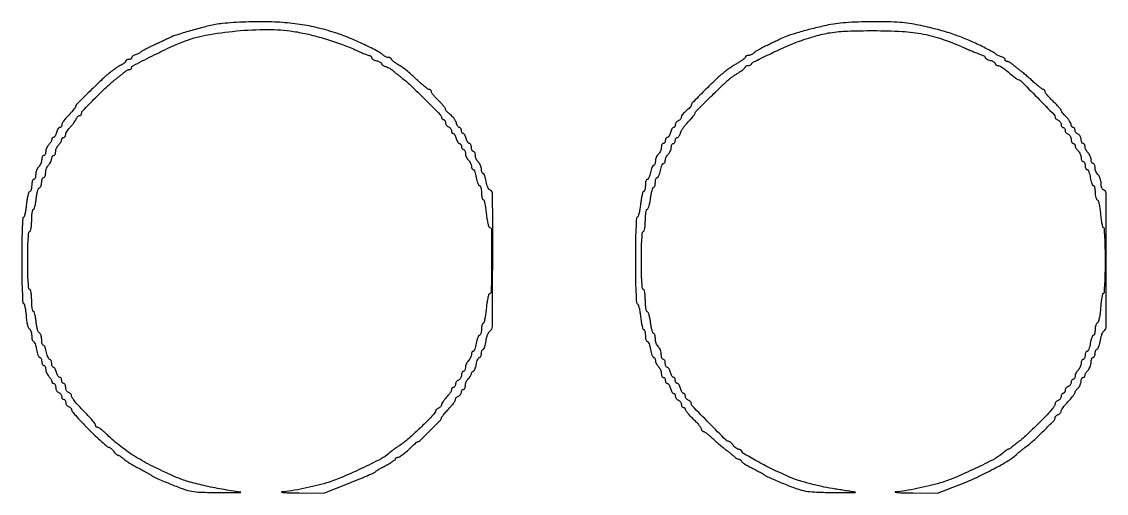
# Model space of a CAD drawing. Extents: x 8 to 208, y 14 to 271.
# Drawn here: x 8.04 to 53.94, y 43.4 to 63.36 of the extents above; entities that cross this region are included whole.
import ezdxf

# ---------------------------------------------------------------- set-up
doc = ezdxf.new("R2010")
doc.units = 0
doc.header["$MEASUREMENT"] = 0

msp = doc.modelspace()

# ---------------------------------------------------------------- linework, layer by layer
for points in [[(16.2432, 63.239605, 0.013573), (15.703588, 63.116446, 0.008758), (15.085442, 62.945999, 0.007805), (14.518562, 62.769289, 0.039358), (14.2128, 62.641288, -0.006372), (14.103263, 62.586691, -0.002041), (13.939172, 62.508321, -0.002036), (13.755759, 62.422552, -0.002275), (13.5783, 62.341425, 0.007059), (13.413188, 62.264024, 0.009696), (13.267131, 62.189488, 0.006803), (13.147711, 62.123493, 0.105697), (13.113, 62.092486, -0.096865), (13.084773, 62.06637, -0.021628), (13.02721, 62.034158, -0.021671), (12.956323, 62.002194, -0.019446), (12.88035, 61.975201, 0.035417), (12.807487, 61.946663, 0.04609), (12.745915, 61.910071, 0.053676), (12.703121, 61.871341, 0.184026), (12.69, 61.836899, -0.15811), (12.68024, 61.806806, -0.097128), (12.652723, 61.781177, -0.079016), (12.611628, 61.763872, -0.060283), (12.5631, 61.758, 0.054008), (12.514553, 61.752741, 0.073734), (12.473477, 61.737138, 0.093425), (12.445908, 61.714079, 0.173704), (12.4362, 61.68698, -0.178675), (12.42391, 61.653686, -0.039904), (12.380285, 61.610201, -0.03662), (12.318725, 61.565239, -0.028326), (12.24585, 61.525335, 0.024552), (12.155618, 61.476808, 0.010312), (12.039025, 61.403197, 0.010174), (11.917352, 61.319218, 0.013037), (11.809066, 61.236805, 0.019842), (11.463744, 60.936192, 0.005043), (10.928287, 60.421057, 0.001162), (10.353841, 59.854517, 0.20011), (10.3212, 59.776225, -0.14469), (10.311653, 59.743927, -0.014344), (10.265285, 59.67665, -0.017136), (10.203753, 59.598409, -0.012787), (10.13085, 59.516328, 0.005672), (9.925934, 59.292123, 0.023791), (9.810933, 59.150364, 0.040004), (9.748085, 59.048776, 0.119072), (9.729, 58.969771, -0.09302), (9.722684, 58.936113, -0.096326), (9.704622, 58.9075, -0.099227), (9.677676, 58.88835, -0.105402), (9.646012, 58.8816, 0.196992), (9.610432, 58.867016, 0.05533), (9.571808, 58.819472, 0.046776), (9.536353, 58.751069, 0.034719), (9.50994, 58.6701, -0.031538), (9.484092, 58.589117, -0.043524), (9.450293, 58.520728, -0.050787), (9.414062, 58.472819, -0.208396), (9.381429, 58.4586, 0.119417), (9.352659, 58.451629, 0.100672), (9.328157, 58.431974, 0.092138), (9.311703, 58.402577, 0.081813), (9.306, 58.367957, -0.098387), (9.297348, 58.324413, -0.03396), (9.268723, 58.266664, -0.032192), (9.227663, 58.205662, -0.032161), (9.1791, 58.150414, 0.054664), (9.130516, 58.089864, 0.038656), (9.089477, 58.012864, 0.039128), (9.061432, 57.932093, 0.064082), (9.0522, 57.860357, -0.049879), (9.045956, 57.797923, -0.069864), (9.027349, 57.745127, -0.090018), (8.999898, 57.709603, -0.185417), (8.9676, 57.6972, 0.196601), (8.935282, 57.683982, 0.086348), (8.907851, 57.645722, 0.06626), (8.889226, 57.589031, 0.04631), (8.883, 57.521957, -0.06043), (8.873735, 57.445577, -0.03907), (8.845723, 57.360915, -0.038951), (8.804693, 57.281228, -0.058077), (8.7561, 57.219814, 0.066186), (8.707477, 57.156279, 0.039096), (8.666477, 57.069838, 0.038434), (8.638519, 56.975428, 0.052818), (8.6292, 56.887457, -0.039287), (8.623009, 56.808784, -0.058452), (8.604349, 56.742353, -0.076865), (8.576982, 56.697113, -0.22187), (8.5446, 56.682, 0.250638), (8.512111, 56.664622, 0.064635), (8.484851, 56.609517, 0.050076), (8.46616, 56.529771, 0.032551), (8.46, 56.43525, -0.034502), (8.453321, 56.338569, -0.044796), (8.4333, 56.252083, -0.051756), (8.404086, 56.186741, -0.18331), (8.369105, 56.158202, 0.235906), (8.331065, 56.120185, 0.019598), (8.290883, 55.9821, 0.022877), (8.255354, 55.805233, 0.015518), (8.230455, 55.601252, -0.012875), (8.206894, 55.399364, -0.020801), (8.175328, 55.229304, -0.016001), (8.1407, 55.09761, -0.331854), (8.10985, 55.0746, 0.400717), (8.080257, 55.046346, 0.001567), (8.0584, 54.540298, 0.006254), (8.042236, 53.953148, 0.003754), (8.037, 53.2557, 0.003835), (8.04235, 52.558252, 0.00639), (8.058864, 51.971102, 0.001636), (8.081206, 51.465625, 0.400386), (8.111432, 51.4368, -0.334637), (8.142484, 51.413397, -0.016975), (8.175131, 51.282907, -0.021487), (8.203864, 51.113739, -0.013267), (8.223759, 50.912908, 0.016643), (8.245564, 50.706976, 0.025639), (8.279393, 50.531111, 0.024143), (8.319451, 50.396672, 0.231819), (8.360827, 50.355958, -0.173583), (8.398939, 50.326042, -0.055292), (8.430868, 50.260128, -0.047569), (8.452697, 50.173023, -0.037639), (8.46, 50.07615, 0.028309), (8.465357, 49.981608, 0.044371), (8.481675, 49.901883, 0.055342), (8.505361, 49.846038, 0.271135), (8.533787, 49.8294, -0.277998), (8.5656, 49.810231, -0.031218), (8.601795, 49.729995, -0.030734), (8.635602, 49.620672, -0.019977), (8.661687, 49.491, 0.022653), (8.688491, 49.361345, 0.034344), (8.724462, 49.252005, 0.037096), (8.763693, 49.17295, 0.264949), (8.7994, 49.1526, -0.192951), (8.831329, 49.139802, -0.087586), (8.858442, 49.102898, -0.067426), (8.876842, 49.048157, -0.047439), (8.883, 48.9834, 0.048028), (8.889234, 48.918646, 0.068025), (8.907851, 48.863903, 0.088204), (8.935293, 48.827015, 0.191087), (8.9676, 48.8142, -0.185417), (8.999898, 48.801797, -0.090018), (9.027349, 48.766273, -0.069864), (9.045956, 48.713477, -0.049879), (9.0522, 48.651043, 0.064082), (9.061432, 48.579307, 0.039128), (9.089477, 48.498536, 0.038656), (9.130516, 48.421536, 0.054664), (9.1791, 48.360986, -0.032161), (9.227663, 48.305738, -0.032192), (9.268723, 48.244736, -0.03396), (9.297348, 48.186987, -0.098387), (9.306, 48.143443, 0.09221), (9.312436, 48.10884, 0.096076), (9.330851, 48.079426, 0.099376), (9.358322, 48.059742, 0.106313), (9.3906, 48.0528, -0.193529), (9.422912, 48.039807, -0.087393), (9.450349, 48.002318, -0.067241), (9.468969, 47.946719, -0.047258), (9.4752, 47.880945, 0.068006), (9.484675, 47.811606, 0.06271), (9.512477, 47.745268, 0.06668), (9.55357, 47.691801, 0.104363), (9.6021, 47.660394, -0.074185), (9.650612, 47.63297, -0.064359), (9.691723, 47.591384, -0.06686), (9.719533, 47.54254, -0.096313), (9.729, 47.493849, 0.070083), (9.735344, 47.448809, 0.085896), (9.753851, 47.410618, 0.100138), (9.781339, 47.385084, 0.138107), (9.8136, 47.376, -0.151099), (9.845864, 47.366022, -0.09843), (9.873349, 47.337943, -0.081424), (9.891888, 47.295979, -0.063461), (9.8982, 47.246445, 0.088478), (9.907682, 47.193278, 0.06652), (9.935477, 47.140642, 0.065663), (9.976589, 47.096495, 0.081035), (10.0251, 47.068194, -0.052458), (10.073636, 47.043464, -0.056255), (10.114723, 47.009661, -0.063173), (10.142726, 46.972346, -0.130128), (10.152, 46.937314, 0.167915), (10.17707, 46.864769, 0.012588), (10.311982, 46.701513, 0.011758), (10.523968, 46.469029, 0.003169), (10.8711, 46.110441, 0.008485), (11.14655, 45.838861, 0.009523), (11.420839, 45.587247, 0.004317), (11.671264, 45.369974, 0.178355), (11.737422, 45.3456, -0.150502), (11.771869, 45.334991, -0.031751), (11.822136, 45.295898, -0.030589), (11.876832, 45.241174, -0.024872), (11.9286, 45.1764, 0.024955), (11.980385, 45.111626, 0.030659), (12.035133, 45.056903, 0.031847), (12.085469, 45.01782, 0.150248), (12.120014, 45.0072, -0.120746), (12.156619, 44.998229, -0.023424), (12.215873, 44.96371, -0.023667), (12.282709, 44.915828, -0.019938), (12.348802, 44.85915, 0.039638), (12.441265, 44.785973, 0.009498), (12.606082, 44.680036, 0.009699), (12.80057, 44.565331, 0.009468), (13.000915, 44.4573, -0.004481), (13.192782, 44.356297, -0.006366), (13.36137, 44.262822, -0.003776), (13.501329, 44.181467, -0.088331), (13.536, 44.151649, 0.114777), (13.574013, 44.122272, 0.002206), (13.801961, 44.019112, 0.005212), (14.070939, 43.902159, 0.003454), (14.382, 43.773272, 0.01099), (14.902928, 43.574853, 0.04297), (15.235777, 43.487709, 0.034175), (15.612901, 43.449164, 0.005194), (16.3701, 43.431637, 0.002337), (16.808209, 43.428097, 0.005651), (17.132029, 43.430654, 0.01287), (17.30037, 43.438224, 0.904738), (17.3007, 43.449507, -0.011804), (16.510271, 43.571248, -0.012552), (15.742606, 43.728083, -0.013285), (15.071443, 43.90175, -0.032867), (14.5935, 44.07377, -0.011357), (13.597895, 44.535091, -0.023555), (12.847961, 44.948412, -0.028205), (12.233073, 45.375628, -0.027173), (11.662086, 45.87435, 0.012048), (11.531171, 45.995866, 0.016471), (11.407219, 46.098408, 0.013261), (11.300732, 46.176325, 0.152457), (11.2518, 46.1916, -0.097689), (11.219512, 46.197969, -0.097617), (11.192051, 46.216123, -0.098256), (11.173663, 46.243225, -0.100404), (11.1672, 46.275084, 0.160968), (11.150548, 46.325469, 0.00914), (11.049157, 46.457012, 0.013236), (10.919302, 46.610736, 0.00927), (10.76535, 46.77718, -0.003046), (10.433493, 47.127122, -0.017701), (10.266324, 47.318729, -0.032445), (10.176877, 47.444787, -0.138948), (10.152, 47.532578, 0.133995), (10.142762, 47.566431, 0.06233), (10.114723, 47.602761, 0.055202), (10.073639, 47.635896, 0.050543), (10.0251, 47.660394, -0.104363), (9.97657, 47.691801, -0.06668), (9.935477, 47.745268, -0.06271), (9.907675, 47.811606, -0.068006), (9.8982, 47.880945, 0.047258), (9.891969, 47.946719, 0.067241), (9.873349, 48.002318, 0.087393), (9.845912, 48.039807, 0.193529), (9.8136, 48.0528, -0.148195), (9.781337, 48.062577, -0.098894), (9.753851, 48.090077, -0.082425), (9.735319, 48.131186, -0.064853), (9.729, 48.1797, 0.063559), (9.722807, 48.228218, 0.081496), (9.704622, 48.269323, 0.098464), (9.677661, 48.296826, 0.150892), (9.646012, 48.3066, -0.196992), (9.610432, 48.321184, -0.05533), (9.571808, 48.368728, -0.046776), (9.536353, 48.437131, -0.034719), (9.50994, 48.5181, 0.031538), (9.484092, 48.599083, 0.043524), (9.450293, 48.667472, 0.050787), (9.414062, 48.715381, 0.208396), (9.381429, 48.7296, -0.209225), (9.352589, 48.742221, -0.081793), (9.328157, 48.779303, -0.062301), (9.311535, 48.834024, -0.042643), (9.306, 48.8988, 0.045771), (9.300059, 48.963564, 0.065694), (9.282275, 49.018298, 0.08573), (9.25609, 49.055256, 0.198381), (9.225233, 49.068, -0.248969), (9.190491, 49.086443, -0.040853), (9.151875, 49.154979, -0.036741), (9.116076, 49.25067, -0.02478), (9.088918, 49.3641, 0.023055), (9.062172, 49.47754, 0.034546), (9.027601, 49.573221, 0.037322), (8.990719, 49.642304, 0.256887), (8.958185, 49.6602, -0.268395), (8.929234, 49.676947, -0.056603), (8.905086, 49.732683, -0.045124), (8.888461, 49.81241, -0.028856), (8.883, 49.90695, 0.036184), (8.875987, 50.003734, 0.046307), (8.854997, 50.090552, 0.053713), (8.824328, 50.156191, 0.178003), (8.78767, 50.185477, -0.218178), (8.748135, 50.222409, -0.026558), (8.707908, 50.337337, -0.027572), (8.673167, 50.486749, -0.019386), (8.650006, 50.657827, 0.015596), (8.628447, 50.826699, 0.024915), (8.598419, 50.968982, 0.022054), (8.564913, 51.076569, 0.316138), (8.533836, 51.0984, -0.344637), (8.504834, 51.121085, -0.02147), (8.481689, 51.235082, -0.024435), (8.465322, 51.385322, -0.014915), (8.46, 51.5637, 0.017105), (8.453896, 51.742066, 0.027868), (8.435149, 51.892318, 0.026982), (8.408481, 52.004291, 0.332234), (8.3754, 52.029, -0.386182), (8.337765, 52.063163, -0.006948), (8.313409, 52.356825, -0.012022), (8.296134, 52.742039, -0.005192), (8.2908, 53.2557, -0.005192), (8.296134, 53.769361, -0.012022), (8.313409, 54.154575, -0.006948), (8.337765, 54.448237, -0.386182), (8.3754, 54.4824, 0.332234), (8.408481, 54.507109, 0.026982), (8.435149, 54.619082, 0.027868), (8.453896, 54.769334, 0.017105), (8.46, 54.9477, -0.014915), (8.465322, 55.126078, -0.024435), (8.481689, 55.276318, -0.02147), (8.504834, 55.390315, -0.344637), (8.533836, 55.413, 0.316138), (8.564913, 55.434831, 0.022054), (8.598419, 55.542418, 0.024915), (8.628447, 55.684701, 0.015596), (8.650006, 55.853573, -0.019386), (8.673167, 56.024651, -0.027572), (8.707908, 56.174063, -0.026558), (8.748135, 56.288991, -0.218178), (8.78767, 56.325923, 0.156974), (8.824233, 56.352759, 0.060741), (8.854997, 56.408423, 0.052325), (8.875954, 56.481575, 0.043642), (8.883, 56.56215, -0.039486), (8.889192, 56.640436, -0.058687), (8.907851, 56.706543, -0.077179), (8.935221, 56.751547, -0.221088), (8.9676, 56.7666, 0.22187), (8.999982, 56.781713, 0.076865), (9.027349, 56.826953, 0.058452), (9.046009, 56.893384, 0.039287), (9.0522, 56.972057, -0.052818), (9.061519, 57.060028, -0.038434), (9.089477, 57.154438, -0.039096), (9.130477, 57.240879, -0.066186), (9.1791, 57.304414, 0.045706), (9.227667, 57.362776, 0.037117), (9.268723, 57.433089, 0.03846), (9.296903, 57.504174, 0.075276), (9.306, 57.564257, -0.061768), (9.312304, 57.615091, -0.080164), (9.330851, 57.658148, -0.09778), (9.358335, 57.686968, -0.154765), (9.3906, 57.6972, 0.185417), (9.422898, 57.709603, 0.090018), (9.450349, 57.745127, 0.069864), (9.468956, 57.797923, 0.049879), (9.4752, 57.860357, -0.064082), (9.484432, 57.932093, -0.039128), (9.512477, 58.012864, -0.038656), (9.553516, 58.089864, -0.054664), (9.6021, 58.150414, 0.032161), (9.650663, 58.205662, 0.032192), (9.691723, 58.266664, 0.03396), (9.720348, 58.324413, 0.098387), (9.729, 58.367957, -0.09221), (9.735436, 58.40256, -0.096076), (9.753851, 58.431974, -0.099376), (9.781322, 58.451658, -0.106313), (9.8136, 58.4586, 0.143944), (9.845862, 58.468084, 0.099491), (9.873349, 58.494747, 0.083889), (9.891871, 58.534616, 0.066978), (9.8982, 58.581655, -0.105973), (9.911146, 58.642048, -0.031802), (9.95531, 58.725672, -0.030308), (10.018211, 58.815654, -0.028688), (10.092618, 58.899127, 0.020399), (10.17121, 58.984408, 0.017689), (10.24659, 59.079859, 0.018052), (10.308693, 59.17123, 0.048652), (10.343763, 59.241373, -0.047897), (10.37193, 59.297922, -0.053644), (10.409457, 59.345776, -0.060976), (10.4502, 59.378506, -0.13964), (10.487745, 59.3892, 0.104287), (10.521038, 59.396221, 0.099032), (10.549369, 59.416151, 0.096625), (10.568355, 59.445926, 0.094026), (10.575, 59.480947, -0.196151), (10.620723, 59.593014, -0.002541), (11.165184, 60.143551, -0.007615), (11.689898, 60.652997, -0.027268), (12.046977, 60.9543, 0.003967), (12.141542, 61.026832, 0.003372), (12.24024, 61.104862, 0.0034), (12.32914, 61.177122, 0.009572), (12.389976, 61.22925, -0.033709), (12.442099, 61.269721, -0.031293), (12.500461, 61.303936, -0.032771), (12.556285, 61.327681, -0.084362), (12.599357, 61.335, 0.085761), (12.63397, 61.340981, 0.093798), (12.663374, 61.35818, 0.100333), (12.683039, 61.383809, 0.114116), (12.69, 61.413909, -0.280865), (12.735762, 61.488949, -0.00142), (13.549702, 61.905185, -0.006494), (14.314447, 62.281113, -0.019365), (14.850554, 62.51105, -0.045858), (15.833791, 62.788249, -0.02247), (17.123894, 62.967696, -0.022437), (18.447317, 63.031813, -0.03908), (19.5426, 62.949978, -0.020235), (20.179169, 62.825464, -0.01403), (20.887573, 62.635735, -0.014122), (21.57455, 62.409612, -0.02271), (22.144276, 62.17433, 0.005672), (22.353051, 62.079664, 0.007836), (22.54265, 61.999795, 0.005243), (22.702686, 61.937256, 0.09076), (22.757626, 61.9272, -0.097359), (22.789828, 61.92087, -0.097534), (22.817215, 61.902822, -0.09833), (22.835554, 61.875881, -0.100744), (22.842, 61.844212, 0.196992), (22.856584, 61.808632, 0.05533), (22.904128, 61.770008, 0.046776), (22.972531, 61.734553, 0.034719), (23.0535, 61.70814, -0.029141), (23.134494, 61.682715, -0.040934), (23.202872, 61.650168, -0.046989), (23.251116, 61.615727, -0.217563), (23.265, 61.58533, 0.195011), (23.277504, 61.554489, 0.048902), (23.319756, 61.518706, 0.042591), (23.380038, 61.484203, 0.031854), (23.451404, 61.45644, -0.026686), (23.52983, 61.426858, -0.02102), (23.61134, 61.386871, -0.021473), (23.68407, 61.34317, -0.048149), (23.734107, 61.302689, 0.019282), (23.788803, 61.252958, 0.004469), (23.88469, 61.173757, 0.004607), (23.996822, 61.084511, 0.004494), (24.111501, 60.9966, -0.028905), (24.492821, 60.673565, -0.006376), (25.106458, 60.074496, -0.001963), (25.755019, 59.419855, -0.196681), (25.803, 59.302598, 0.101513), (25.809466, 59.271078, 0.098494), (25.827851, 59.244263, 0.097343), (25.85531, 59.226298, 0.096618), (25.8876, 59.22, -0.151099), (25.919864, 59.210022, -0.09843), (25.947349, 59.181943, -0.081424), (25.965888, 59.139979, -0.063461), (25.9722, 59.090445, 0.088478), (25.981682, 59.037278, 0.06652), (26.009477, 58.984642, 0.065663), (26.050589, 58.940495, 0.081035), (26.0991, 58.912194, -0.074185), (26.147612, 58.88477, -0.064359), (26.188723, 58.843184, -0.06686), (26.216533, 58.79434, -0.096313), (26.226, 58.745649, 0.062143), (26.231622, 58.700587, 0.080447), (26.248157, 58.662418, 0.097932), (26.272662, 58.636872, 0.153941), (26.301429, 58.6278, -0.208396), (26.334062, 58.613581, -0.050787), (26.370293, 58.565672, -0.043524), (26.404092, 58.497283, -0.031538), (26.42994, 58.4163, 0.034719), (26.456353, 58.335331, 0.046776), (26.491808, 58.266928, 0.05533), (26.530432, 58.219384, 0.196992), (26.566012, 58.2048, -0.150892), (26.597661, 58.195026, -0.098464), (26.624622, 58.167523, -0.081496), (26.642807, 58.126418, -0.063559), (26.649, 58.0779, 0.064853), (26.655319, 58.029386, 0.082425), (26.673851, 57.988277, 0.098894), (26.701337, 57.960777, 0.148195), (26.7336, 57.951, -0.185417), (26.765898, 57.938597, -0.090018), (26.793349, 57.903073, -0.069864), (26.811956, 57.850277, -0.049879), (26.8182, 57.787843, 0.064082), (26.827432, 57.716107, 0.039128), (26.855477, 57.635336, 0.038656), (26.896516, 57.558336, 0.054664), (26.9451, 57.497786, -0.045706), (26.993667, 57.439424, -0.037117), (27.034723, 57.369111, -0.03846), (27.062903, 57.298026, -0.075276), (27.072, 57.237943, 0.053542), (27.077462, 57.187082, 0.073314), (27.093675, 57.144052, 0.093082), (27.117631, 57.115164, 0.174963), (27.145787, 57.105, -0.277998), (27.1776, 57.085831, -0.031218), (27.213795, 57.005595, -0.030734), (27.247602, 56.896272, -0.019977), (27.273687, 56.7666, 0.022653), (27.300491, 56.636945, 0.034344), (27.336462, 56.527605, 0.037096), (27.375693, 56.44855, 0.264949), (27.4114, 56.4282, -0.279365), (27.443654, 56.408653, -0.051531), (27.470442, 56.341221, -0.042124), (27.488937, 56.24556, -0.026701), (27.495, 56.1321, 0.023483), (27.500332, 56.018623, 0.0375), (27.51664, 55.922979, 0.043527), (27.540146, 55.854544, 0.296495), (27.568669, 55.836, -0.33657), (27.600213, 55.812054, -0.013202), (27.637839, 55.662041, -0.018728), (27.67301, 55.470822, -0.011557), (27.700691, 55.2438, 0.012471), (27.728793, 55.016784, 0.020145), (27.76525, 54.825559, 0.015095), (27.804618, 54.676889, 0.331874), (27.838523, 54.6516, -0.412532), (27.914956, 54.575605, -0.001686), (27.918073, 53.262525, -0.001775), (27.912111, 51.951723, -0.318263), (27.835722, 51.8457, 0.248459), (27.800782, 51.80846, 0.013264), (27.760937, 51.645612, 0.018246), (27.72439, 51.441234, 0.012042), (27.696674, 51.20415, -0.010986), (27.669688, 50.969014, -0.017854), (27.635297, 50.770972, -0.012081), (27.598408, 50.614698, -0.341082), (27.567451, 50.5908, 0.277807), (27.539507, 50.573975, 0.052255), (27.516283, 50.516246, 0.042548), (27.500256, 50.43425, 0.027002), (27.495, 50.337, -0.031244), (27.488918, 50.239771, -0.048354), (27.470442, 50.157754, -0.061898), (27.443533, 50.100865, -0.256759), (27.4114, 50.0832, 0.264949), (27.375693, 50.06285, 0.037096), (27.336462, 49.983795, 0.034344), (27.300491, 49.874455, 0.022653), (27.273687, 49.7448, -0.019977), (27.247602, 49.615128, -0.030734), (27.213795, 49.505805, -0.031218), (27.1776, 49.425569, -0.277998), (27.145787, 49.4064, 0.174963), (27.117631, 49.396236, 0.093082), (27.093675, 49.367348, 0.073314), (27.077462, 49.324318, 0.053542), (27.072, 49.273457, -0.075276), (27.062903, 49.213374, -0.03846), (27.034723, 49.142289, -0.037117), (26.993667, 49.071976, -0.045706), (26.9451, 49.013614, 0.054664), (26.896516, 48.953064, 0.038656), (26.855477, 48.876064, 0.039128), (26.827432, 48.795293, 0.064082), (26.8182, 48.723557, -0.049879), (26.811956, 48.661123, -0.069864), (26.793349, 48.608327, -0.090018), (26.765898, 48.572803, -0.185417), (26.7336, 48.5604, 0.182536), (26.701307, 48.548204, 0.0909), (26.673851, 48.513356, 0.070807), (26.655249, 48.461531, 0.050854), (26.649, 48.400251, -0.07271), (26.639518, 48.335389, -0.064008), (26.611723, 48.272842, -0.066864), (26.570621, 48.221967, -0.098143), (26.5221, 48.191406, 0.081035), (26.473589, 48.163105, 0.065663), (26.432477, 48.118958, 0.06652), (26.404682, 48.066322, 0.088478), (26.3952, 48.013155, -0.063461), (26.388888, 47.963621, -0.081424), (26.370349, 47.921657, -0.09843), (26.342864, 47.893578, -0.151099), (26.3106, 47.8836, 0.106313), (26.278322, 47.876658, 0.099376), (26.250851, 47.856974, 0.096076), (26.232436, 47.82756, 0.09221), (26.226, 47.792957, -0.084532), (26.218674, 47.749937, -0.032997), (26.194936, 47.694301, -0.031499), (26.16072, 47.636203, -0.033968), (26.12025, 47.584393, 0.005889), (25.960529, 47.402012, 0.023244), (25.86894, 47.284245, 0.037831), (25.818247, 47.199465, 0.116338), (25.803, 47.134822, -0.133995), (25.793762, 47.100969, -0.06233), (25.765723, 47.064639, -0.055202), (25.724639, 47.031504, -0.050543), (25.6761, 47.007006, 0.056922), (25.627571, 46.981734, 0.058478), (25.586477, 46.946364, 0.064738), (25.558542, 46.906734, 0.121774), (25.5492, 46.868946, -0.176808), (25.529384, 46.81466, -0.007592), (25.39388, 46.658652, -0.012185), (25.223047, 46.477007, -0.0083), (25.02045, 46.278543, -0.001638), (24.586108, 45.869657, -0.011353), (24.368157, 45.674908, -0.020005), (24.195721, 45.539267, -0.012689), (23.984876, 45.394665, 0.01044), (23.877606, 45.321804, 0.007755), (23.762125, 45.237067, 0.007845), (23.655616, 45.153679, 0.017526), (23.577965, 45.086261, -0.070307), (23.255613, 44.861136, -0.00693), (22.403968, 44.444061, -0.009206), (21.532157, 44.051462, -0.030297), (20.9385, 43.838695, -0.011644), (20.466268, 43.712931, -0.009621), (19.957721, 43.600413, -0.009836), (19.463207, 43.511022, -0.015453), (19.035, 43.455797, 0.863737), (19.03441, 43.443674, 0.034413), (19.131515, 43.431396, 0.008095), (19.398437, 43.420503, 0.002896), (19.77936, 43.413339), (20.81982, 43.3998), (21.890578, 43.824759, 0.003255), (22.304287, 43.992075, 0.004988), (22.660337, 44.142949, 0.001872), (22.963907, 44.276526, 0.128044), (23.007418, 44.311209, -0.089356), (23.043557, 44.344838, -0.006685), (23.158007, 44.416246, -0.009083), (23.298074, 44.497617, -0.006774), (23.45535, 44.582433, 0.011917), (23.609333, 44.667529, 0.017841), (23.739157, 44.749715, 0.01299), (23.840012, 44.822638, 0.233824), (23.8572, 44.857383, -0.127391), (23.863641, 44.882254, -0.100754), (23.881767, 44.903443, -0.089528), (23.908881, 44.917687, -0.076434), (23.940833, 44.9226, 0.140856), (24.027176, 44.947416, 0.022125), (24.174319, 45.048946, 0.020168), (24.359146, 45.201042, 0.009821), (24.583086, 45.40905, -0.010878), (24.661919, 45.481966, -0.015137), (24.735795, 45.543485, -0.011527), (24.799104, 45.590726, -0.155745), (24.826275, 45.5994, 0.19783), (24.895057, 45.627723, 0.001484), (25.336222, 46.067831, 0.001489), (25.774687, 46.510476, 0.196906), (25.803, 46.579584, -0.156645), (25.819174, 46.629943, -0.013734), (25.901226, 46.738103, -0.013748), (26.024169, 46.882898, -0.005093), (26.20485, 47.080128, 0.020461), (26.27772, 47.164751, 0.024122), (26.339285, 47.250668, 0.024019), (26.383576, 47.327048, 0.119937), (26.3952, 47.37481, -0.119892), (26.404555, 47.413264, -0.065038), (26.432477, 47.453454, -0.058966), (26.473573, 47.489203, -0.057995), (26.5221, 47.514606, 0.074185), (26.570612, 47.54203, 0.064359), (26.611723, 47.583616, 0.06686), (26.639533, 47.63246, 0.096313), (26.649, 47.681151, -0.070083), (26.655344, 47.726191, -0.085896), (26.673851, 47.764382, -0.100138), (26.701339, 47.789916, -0.138107), (26.7336, 47.799, 0.185417), (26.765898, 47.811403, 0.090018), (26.793349, 47.846927, 0.069864), (26.811956, 47.899723, 0.049879), (26.8182, 47.962157, -0.064082), (26.827432, 48.033893, -0.039128), (26.855477, 48.114664, -0.038656), (26.896516, 48.191664, -0.054664), (26.9451, 48.252214, 0.032161), (26.993663, 48.307462, 0.032192), (27.034723, 48.368464, 0.03396), (27.063348, 48.426213, 0.098387), (27.072, 48.469757, -0.081537), (27.077683, 48.504377, -0.092014), (27.094086, 48.533774, -0.100688), (27.118509, 48.553429, -0.119805), (27.147185, 48.5604, 0.256887), (27.179719, 48.578296, 0.037322), (27.216601, 48.647379, 0.034546), (27.251172, 48.74306, 0.023055), (27.277918, 48.8565, -0.02478), (27.305076, 48.96993, -0.036741), (27.340875, 49.065621, -0.040853), (27.379491, 49.134157, -0.248969), (27.414233, 49.1526, 0.198381), (27.44509, 49.165344, 0.08573), (27.471275, 49.202303, 0.065694), (27.489059, 49.257036, 0.045771), (27.495, 49.3218, -0.041494), (27.500385, 49.386581, -0.061008), (27.516579, 49.441298, -0.08019), (27.540364, 49.478434, -0.213434), (27.568461, 49.491, 0.287264), (27.599731, 49.510582, 0.030222), (27.634156, 49.593987, 0.030088), (27.665604, 49.707239, 0.019345), (27.688946, 49.841593, -0.026464), (27.715194, 49.980889, -0.030805), (27.755105, 50.109567, -0.032238), (27.801759, 50.212158, -0.132227), (27.848135, 50.261524, 0.258585), (27.962601, 50.465669, 0.000973), (27.970995, 53.266801, 0.000874), (27.969035, 56.079305, 0.322174), (27.854415, 56.237906, -0.173938), (27.810087, 56.272744, -0.037857), (27.764072, 56.360146, -0.035179), (27.723602, 56.475067, -0.027432), (27.695553, 56.604495, 0.020408), (27.669901, 56.731445, 0.031324), (27.636462, 56.838479, 0.032175), (27.60055, 56.916832, 0.275871), (27.568787, 56.9358, -0.218317), (27.540554, 56.948745, -0.078283), (27.516675, 56.987278, -0.059522), (27.500404, 57.043943, -0.040201), (27.495, 57.111043, 0.06043), (27.485735, 57.187423, 0.03907), (27.457723, 57.272085, 0.038951), (27.416693, 57.351772, 0.058077), (27.3681, 57.413186, -0.054664), (27.319516, 57.473736, -0.038656), (27.278477, 57.550736, -0.039128), (27.250432, 57.631507, -0.064082), (27.2412, 57.703243, 0.049879), (27.234956, 57.765677, 0.069864), (27.216349, 57.818473, 0.090018), (27.188898, 57.853997, 0.185417), (27.1566, 57.8664, -0.191087), (27.124293, 57.879215, -0.088204), (27.096851, 57.916103, -0.068025), (27.078234, 57.970846, -0.048028), (27.072, 58.0356, 0.047078), (27.065889, 58.100358, 0.067056), (27.047622, 58.155098, 0.087199), (27.020709, 58.192013, 0.194105), (26.989012, 58.2048, -0.196992), (26.953432, 58.219384, -0.05533), (26.914808, 58.266928, -0.046776), (26.879353, 58.335331, -0.034719), (26.85294, 58.4163, 0.031538), (26.827092, 58.497283, 0.043524), (26.793293, 58.565672, 0.050787), (26.757062, 58.613581, 0.208396), (26.724429, 58.6278, -0.16469), (26.695655, 58.637542, -0.095693), (26.671157, 58.665077, -0.076772), (26.654602, 58.706163, -0.057513), (26.649, 58.7547, 0.063559), (26.642807, 58.803218, 0.081496), (26.624622, 58.844323, 0.098464), (26.597661, 58.871826, 0.150892), (26.566012, 58.8816, -0.187302), (26.530694, 58.895311, -0.058996), (26.493007, 58.938953, -0.049569), (26.45888, 59.00211, -0.037628), (26.434021, 59.076844, 0.063231), (26.400454, 59.162826, 0.032907), (26.33878, 59.260268, 0.032108), (26.261225, 59.353423, 0.042078), (26.178609, 59.427094, -0.022464), (26.099582, 59.49219, -0.02821), (26.032833, 59.559606, -0.028536), (25.984742, 59.620686, -0.153671), (25.9722, 59.660531, 0.159514), (25.957618, 59.705075, 0.014688), (25.885221, 59.797955, 0.017787), (25.789514, 59.905539, 0.013013), (25.6761, 60.01822, -0.015842), (25.562708, 60.132162, -0.020742), (25.466979, 60.243576, -0.018796), (25.396058, 60.340693, -0.149388), (25.38, 60.393239, 0.09063), (25.373319, 60.429798, 0.095565), (25.354179, 60.46087, 0.099651), (25.325634, 60.481661, 0.108135), (25.292098, 60.489, -0.150333), (25.240707, 60.504809, -0.012363), (25.125369, 60.587426, -0.015687), (24.990811, 60.695723, -0.011429), (24.847948, 60.824066, 0.002765), (24.506064, 61.142077, 0.014972), (24.314508, 61.307983, 0.023373), (24.153706, 61.42698, 0.014197), (23.953486, 61.553054, -0.017264), (23.851795, 61.617961, -0.024114), (23.765987, 61.683306, -0.022), (23.702182, 61.741923, -0.198487), (23.688, 61.77624, 0.176605), (23.678767, 61.801564, 0.092627), (23.652498, 61.823107, 0.072767), (23.613382, 61.83769, 0.052943), (23.567143, 61.8426, -0.069591), (23.512763, 61.850206, -0.037195), (23.448948, 61.873664, -0.036172), (23.386172, 61.907872, -0.046628), (23.334493, 61.94835, 0.071758), (23.112314, 62.10508, 0.007317), (22.532321, 62.389879, 0.009986), (21.915918, 62.666516, 0.020058), (21.417193, 62.855245, 0.020426), (20.602357, 63.09027, 0.02318), (19.804581, 63.246691, 0.022216), (18.967054, 63.333126, 0.01621), (18.031637, 63.35745, 0.00759), (17.517126, 63.346336, 0.007255), (16.995387, 63.319554, 0.007216), (16.535577, 63.282585, 0.025652)], [(42.0885, 63.200104, 0.007608), (41.484456, 63.058279, 0.009468), (40.927781, 62.907348, 0.009812), (40.464855, 62.762461, 0.037071), (40.185, 62.645111, -0.003617), (40.075631, 62.590388, -0.001152), (39.91201, 62.510462, -0.00115), (39.7293, 62.422251, -0.001281), (39.552673, 62.338033, 0.009079), (39.383204, 62.253961, 0.009937), (39.221986, 62.16619, 0.009447), (39.08724, 62.08591, 0.04799), (39.01788, 62.03295, -0.045687), (38.965369, 61.992472, -0.035581), (38.90189, 61.958264, -0.036607), (38.837587, 61.934795, -0.069305), (38.783057, 61.9272, 0.055161), (38.736825, 61.922084, 0.074759), (38.697702, 61.906925, 0.09423), (38.671457, 61.884513, 0.17065), (38.6622, 61.858178, -0.210419), (38.646303, 61.822076, -0.018846), (38.569008, 61.756503, -0.021992), (38.466485, 61.683021, -0.015344), (38.34495, 61.608973, 0.010951), (38.205707, 61.525805, 0.00723), (38.049238, 61.424453, 0.007277), (37.899898, 61.32145, 0.013973), (37.78377, 61.233845, 0.021212), (37.430065, 60.925706, 0.006884), (36.933409, 60.441364, 0.002005), (36.416637, 59.919164, 0.196514), (36.378, 59.824654, -0.160025), (36.365567, 59.786802, -0.02603), (36.315872, 59.726192, -0.026437), (36.247484, 59.658657, -0.020537), (36.1665, 59.59247, 0.030363), (36.085553, 59.523619, 0.03444), (36.017128, 59.448138, 0.03683), (35.969046, 59.376933, 0.130814), (35.955, 59.324165, -0.102736), (35.945554, 59.278676, -0.066756), (35.917723, 59.232544, -0.063064), (35.876615, 59.192786, -0.069192), (35.8281, 59.165994, 0.074185), (35.779588, 59.13857, 0.064359), (35.738477, 59.096984, 0.06686), (35.710667, 59.04814, 0.096313), (35.7012, 58.999449, -0.062143), (35.695578, 58.954387, -0.080447), (35.679043, 58.916218, -0.097932), (35.654538, 58.890672, -0.153941), (35.625771, 58.8816, 0.208396), (35.593138, 58.867381, 0.050787), (35.556907, 58.819472, 0.043524), (35.523108, 58.751083, 0.031538), (35.49726, 58.6701, -0.034719), (35.470847, 58.589131, -0.046776), (35.435392, 58.520728, -0.05533), (35.396768, 58.473184, -0.196992), (35.361188, 58.4586, 0.150892), (35.329539, 58.448826, 0.098464), (35.302578, 58.421323, 0.081496), (35.284393, 58.380218, 0.063559), (35.2782, 58.3317, -0.064853), (35.271881, 58.283186, -0.082425), (35.253349, 58.242077, -0.098894), (35.225863, 58.214577, -0.148195), (35.1936, 58.2048, 0.185417), (35.161302, 58.192397, 0.090018), (35.133851, 58.156873, 0.069864), (35.115244, 58.104077, 0.049879), (35.109, 58.041643, -0.064082), (35.099768, 57.969907, -0.039128), (35.071723, 57.889136, -0.038656), (35.030684, 57.812136, -0.054664), (34.9821, 57.751586, 0.058077), (34.933507, 57.690172, 0.038951), (34.892477, 57.610485, 0.03907), (34.864465, 57.525823, 0.06043), (34.8552, 57.449443, -0.040987), (34.849691, 57.382346, -0.060429), (34.833114, 57.325678, -0.079456), (34.808776, 57.287188, -0.215328), (34.780015, 57.2742, 0.256887), (34.747481, 57.256304, 0.037322), (34.710599, 57.187221, 0.034546), (34.676028, 57.09154, 0.023055), (34.649282, 56.9781, -0.02478), (34.622124, 56.86467, -0.036741), (34.586325, 56.768979, -0.040853), (34.547709, 56.700443, -0.248969), (34.512967, 56.682, 0.261955), (34.481899, 56.664524, 0.059547), (34.455925, 56.607446, 0.046904), (34.438071, 56.525434, 0.030163), (34.4322, 56.4282, -0.027038), (34.426937, 56.33095, -0.0426), (34.410889, 56.248954, -0.052343), (34.387633, 56.191233, -0.277617), (34.359652, 56.1744, 0.328972), (34.328606, 56.151495, 0.015623), (34.292205, 56.01908, 0.020529), (34.258309, 55.848339, 0.012735), (34.231922, 55.64565, -0.014134), (34.204699, 55.441007, -0.020998), (34.168343, 55.263937, -0.017004), (34.12853, 55.124696, -0.237725), (34.09297, 55.0887, 0.305981), (34.055363, 55.039456, 0.003168), (34.031662, 54.584123, 0.007893), (34.014523, 54.010768, 0.003525), (34.0092, 53.2557, 0.003525), (34.014523, 52.500632, 0.007893), (34.031662, 51.927277, 0.003168), (34.055363, 51.471944, 0.305981), (34.09297, 51.4227, -0.237725), (34.12853, 51.386704, -0.017004), (34.168343, 51.247463, -0.020998), (34.204699, 51.070393, -0.014134), (34.231922, 50.86575, 0.012735), (34.258309, 50.663061, 0.020529), (34.292205, 50.49232, 0.015623), (34.328606, 50.359905, 0.328972), (34.359652, 50.337, -0.277617), (34.387633, 50.320167, -0.052343), (34.410889, 50.262446, -0.0426), (34.426937, 50.18045, -0.027038), (34.4322, 50.0832, 0.031244), (34.438282, 49.985971, 0.048354), (34.456758, 49.903954, 0.061898), (34.483667, 49.847065, 0.256759), (34.5158, 49.8294, -0.264949), (34.551507, 49.80905, -0.037096), (34.590738, 49.729995, -0.034344), (34.626709, 49.620655, -0.022653), (34.653513, 49.491, 0.019977), (34.679598, 49.361328, 0.030734), (34.713405, 49.252005, 0.031218), (34.7496, 49.171769, 0.277998), (34.781413, 49.1526, -0.174963), (34.809569, 49.142436, -0.093082), (34.833525, 49.113548, -0.073314), (34.849738, 49.070518, -0.053542), (34.8552, 49.019657, 0.075276), (34.864297, 48.959574, 0.03846), (34.892477, 48.888489, 0.037117), (34.933533, 48.818176, 0.045706), (34.9821, 48.759814, -0.054664), (35.030684, 48.699264, -0.038656), (35.071723, 48.622264, -0.039128), (35.099768, 48.541493, -0.064082), (35.109, 48.469757, 0.049879), (35.115244, 48.407323, 0.069864), (35.133851, 48.354527, 0.090018), (35.161302, 48.319003, 0.185417), (35.1936, 48.3066, -0.148195), (35.225863, 48.296823, -0.098894), (35.253349, 48.269323, -0.082425), (35.271881, 48.228214, -0.064853), (35.2782, 48.1797, 0.063559), (35.284393, 48.131182, 0.081496), (35.302578, 48.090077, 0.098464), (35.329539, 48.062574, 0.150892), (35.361188, 48.0528, -0.196992), (35.396768, 48.038216, -0.05533), (35.435392, 47.990672, -0.046776), (35.470847, 47.922269, -0.034719), (35.49726, 47.8413, 0.031538), (35.523108, 47.760317, 0.043524), (35.556907, 47.691928, 0.050787), (35.593138, 47.644019, 0.208396), (35.625771, 47.6298, -0.153941), (35.654538, 47.620728, -0.097932), (35.679043, 47.595182, -0.080447), (35.695578, 47.557013, -0.062143), (35.7012, 47.511951, 0.096313), (35.710667, 47.46326, 0.06686), (35.738477, 47.414416, 0.064359), (35.779588, 47.37283, 0.074185), (35.8281, 47.345406, -0.081035), (35.876611, 47.317105, -0.065663), (35.917723, 47.272958, -0.06652), (35.945518, 47.220322, -0.088478), (35.955, 47.167155, 0.063461), (35.961312, 47.117621, 0.081424), (35.979851, 47.075657, 0.09843), (36.007336, 47.047578, 0.151099), (36.0396, 47.0376, -0.103124), (36.071882, 47.03087, -0.098816), (36.099349, 47.011753, -0.096931), (36.117754, 46.983196, -0.095097), (36.1242, 46.949611, 0.159695), (36.140661, 46.899387, 0.014177), (36.223605, 46.792908, 0.017386), (36.332982, 46.669427, 0.012673), (36.4626, 46.53971, -0.014052), (36.592205, 46.409289, -0.018875), (36.701595, 46.283661, -0.016223), (36.783636, 46.174891, -0.154662), (36.801, 46.120099, 0.083666), (36.807287, 46.082788, 0.092943), (36.825399, 46.051099, 0.10054), (36.852379, 46.029908, 0.116876), (36.884061, 46.0224, -0.146167), (36.931172, 46.008327, -0.015388), (37.026326, 45.941633, -0.018003), (37.136664, 45.852752, -0.013509), (37.251728, 45.74745, 0.008701), (37.381066, 45.626781, 0.005591), (37.535049, 45.491138, 0.005619), (37.688786, 45.361717, 0.010494), (37.816565, 45.261, -0.004969), (37.931732, 45.172269, -0.004851), (38.046043, 45.080564, -0.004787), (38.144859, 44.99811, -0.018109), (38.204254, 44.94375, 0.037491), (38.252064, 44.903282, 0.034302), (38.306774, 44.869064, 0.036063), (38.360009, 44.845403, 0.086752), (38.402357, 44.838, -0.076528), (38.436987, 44.832669, -0.089577), (38.466374, 44.817212, -0.100757), (38.486019, 44.794222, -0.127244), (38.493, 44.767234, 0.242916), (38.512507, 44.729452, 0.01124), (38.635895, 44.645919, 0.01652), (38.793034, 44.55181, 0.010885), (38.97945, 44.453621, -0.004721), (39.168888, 44.356805, -0.006691), (39.335431, 44.266838, -0.00403), (39.473509, 44.188378, -0.091012), (39.5082, 44.158782, 0.115265), (39.546247, 44.129355, 0.002223), (39.774161, 44.026381, 0.005243), (40.043139, 43.909658, 0.003475), (40.3542, 43.781069, 0.01118), (40.872465, 43.584401, 0.041894), (41.208911, 43.496128, 0.033406), (41.590291, 43.455527, 0.005305), (42.3423, 43.433968, 0.002553), (42.782866, 43.428264, 0.005761), (43.116654, 43.429493, 0.009678), (43.314482, 43.436332, 0.894147), (43.3152, 43.44876, 0.003554), (43.195388, 43.468376, 0.000695), (42.979444, 43.50185, 0.000738), (42.727628, 43.540145, 0.000684), (42.4692, 43.578694, -0.016379), (41.988473, 43.665906, -0.010539), (41.437262, 43.796886, -0.010404), (40.920753, 43.94272, -0.028618), (40.5657, 44.073616, -0.010314), (39.857715, 44.399219, -0.011703), (39.193365, 44.74095, -0.006689), (38.625362, 45.060066, -0.162921), (38.5071, 45.194214, 0.110845), (38.488842, 45.219771, 0.06337), (38.457464, 45.241382, 0.058525), (38.418514, 45.256026, 0.060752), (38.377726, 45.261, -0.121181), (38.330418, 45.272637, -0.041632), (38.270449, 45.310703, -0.038462), (38.208735, 45.365454, -0.035941), (38.1546, 45.4302, 0.023837), (38.103049, 45.494978, 0.029699), (38.049, 45.549698, 0.030521), (37.999589, 45.588937, 0.153728), (37.966361, 45.5994, -0.198974), (37.84851, 45.648232, -0.001665), (37.134969, 46.36688, -0.001687), (36.426765, 47.08978, -0.19537), (36.378, 47.209818, 0.124543), (36.368679, 47.246658, 0.06426), (36.340723, 47.28549, 0.057751), (36.299631, 47.320321, 0.05539), (36.2511, 47.345406, -0.074185), (36.202588, 47.37283, -0.064359), (36.161477, 47.414416, -0.06686), (36.133667, 47.46326, -0.096313), (36.1242, 47.511951, 0.062143), (36.118578, 47.557013, 0.080447), (36.102043, 47.595182, 0.097932), (36.077538, 47.620728, 0.153941), (36.048771, 47.6298, -0.208396), (36.016138, 47.644019, -0.050787), (35.979907, 47.691928, -0.043524), (35.946108, 47.760317, -0.031538), (35.92026, 47.8413, 0.034719), (35.893847, 47.922269, 0.046776), (35.858392, 47.990672, 0.05533), (35.819768, 48.038216, 0.196992), (35.784188, 48.0528, -0.150892), (35.752539, 48.062574, -0.098464), (35.725578, 48.090077, -0.081496), (35.707393, 48.131182, -0.063559), (35.7012, 48.1797, 0.057513), (35.695598, 48.228237, 0.076772), (35.679043, 48.269323, 0.095693), (35.654545, 48.296858, 0.16469), (35.625771, 48.3066, -0.208396), (35.593138, 48.320819, -0.050787), (35.556907, 48.368728, -0.043524), (35.523108, 48.437117, -0.031538), (35.49726, 48.5181, 0.034719), (35.470847, 48.599069, 0.046776), (35.435392, 48.667472, 0.05533), (35.396768, 48.715016, 0.196992), (35.361188, 48.7296, -0.194105), (35.329491, 48.742387, -0.087199), (35.302578, 48.779303, -0.067056), (35.284311, 48.834042, -0.047078), (35.2782, 48.8988, 0.048028), (35.271966, 48.963554, 0.068025), (35.253349, 49.018298, 0.088204), (35.225907, 49.055185, 0.191087), (35.1936, 49.068, -0.22187), (35.161218, 49.083113, -0.076865), (35.133851, 49.128353, -0.058452), (35.115191, 49.194784, -0.039287), (35.109, 49.273457, 0.052818), (35.099681, 49.361428, 0.038434), (35.071723, 49.455838, 0.039096), (35.030723, 49.542279, 0.066186), (34.9821, 49.605814, -0.069264), (34.933463, 49.670181, -0.038968), (34.892477, 49.759341, -0.038047), (34.864532, 49.857656, -0.050261), (34.8552, 49.950257, 0.031761), (34.849901, 50.033594, 0.049038), (34.83381, 50.103897, 0.062994), (34.810362, 50.152585, 0.254318), (34.782384, 50.1678, -0.312545), (34.751223, 50.189387, -0.020928), (34.715523, 50.298118, -0.024186), (34.682426, 50.441393, -0.015196), (34.657026, 50.611436, 0.017178), (34.63063, 50.783477, 0.024752), (34.594614, 50.933189, 0.022451), (34.554807, 51.049225, 0.221961), (34.518342, 51.083786, -0.24931), (34.484647, 51.11921, -0.024166), (34.457504, 51.238676, -0.026178), (34.438456, 51.39309, -0.017601), (34.4322, 51.57075, 0.01737), (34.426096, 51.746411, 0.028279), (34.407349, 51.894389, 0.027663), (34.380665, 52.004443, 0.330727), (34.3476, 52.029, -0.386182), (34.309965, 52.063163, -0.006948), (34.285609, 52.356825, -0.012022), (34.268334, 52.742039, -0.005192), (34.263, 53.2557, -0.005192), (34.268334, 53.769361, -0.012022), (34.285609, 54.154575, -0.006948), (34.309965, 54.448237, -0.386182), (34.3476, 54.4824, 0.330727), (34.380665, 54.506957, 0.027663), (34.407349, 54.617011, 0.028279), (34.426096, 54.764989, 0.01737), (34.4322, 54.94065, -0.017601), (34.438456, 55.11831, -0.026178), (34.457504, 55.272724, -0.024166), (34.484647, 55.39219, -0.24931), (34.518342, 55.427614, 0.221961), (34.554807, 55.462175, 0.022451), (34.594614, 55.578211, 0.024752), (34.63063, 55.727923, 0.017178), (34.657026, 55.899964, -0.015196), (34.682426, 56.070007, -0.024186), (34.715523, 56.213282, -0.020928), (34.751223, 56.322013, -0.312545), (34.782384, 56.3436, 0.249999), (34.810345, 56.358513, 0.064919), (34.83381, 56.405728, 0.050257), (34.849897, 56.474082, 0.03269), (34.8552, 56.5551, -0.036355), (34.861097, 56.636101, -0.054912), (34.878925, 56.704472, -0.071932), (34.905014, 56.751288, -0.233821), (34.935967, 56.7666, 0.248969), (34.970709, 56.785043, 0.040853), (35.009325, 56.853579, 0.036741), (35.045124, 56.94927, 0.02478), (35.072282, 57.0627, -0.023055), (35.099028, 57.17614, -0.034546), (35.133599, 57.271821, -0.037322), (35.170481, 57.340904, -0.256887), (35.203015, 57.3588, 0.172123), (35.231702, 57.368977, 0.093846), (35.256114, 57.397852, 0.074264), (35.27263, 57.440886, 0.054601), (35.2782, 57.491743, -0.075276), (35.287297, 57.551826, -0.03846), (35.315477, 57.622911, -0.037117), (35.356533, 57.693224, -0.045706), (35.4051, 57.751586, 0.054664), (35.453684, 57.812136, 0.038656), (35.494723, 57.889136, 0.039128), (35.522768, 57.969907, 0.064082), (35.532, 58.041643, -0.049879), (35.538244, 58.104077, -0.069864), (35.556851, 58.156873, -0.090018), (35.584302, 58.192397, -0.185417), (35.6166, 58.2048, 0.148195), (35.648863, 58.214577, 0.098894), (35.676349, 58.242077, 0.082425), (35.694881, 58.283186, 0.064853), (35.7012, 58.3317, -0.060283), (35.707072, 58.380228, -0.079016), (35.724377, 58.421323, -0.097128), (35.750006, 58.44884, -0.15811), (35.780099, 58.4586, 0.179143), (35.814468, 58.471322, 0.054921), (35.8529, 58.512411, 0.047109), (35.88908, 58.57167, 0.03668), (35.917139, 58.641785, -0.043835), (35.952135, 58.725739, -0.020421), (36.011137, 58.827983, -0.02005), (36.082229, 58.930939, -0.026402), (36.15549, 59.018412, 0.005222), (36.333019, 59.213012, 0.014457), (36.452452, 59.354749, 0.015215), (36.530971, 59.46002, 0.153804), (36.5472, 59.511529, -0.200259), (36.56772, 59.560708, -0.000459), (37.140484, 60.126528, -0.003156), (37.662237, 60.634555, -0.012266), (37.994864, 60.939023, -0.021083), (38.065367, 60.995402, -0.007793), (38.169157, 61.068997, -0.007707), (38.285073, 61.145904, -0.009203), (38.396714, 61.214654, 0.017264), (38.498405, 61.279561, 0.024114), (38.584213, 61.344906, 0.022), (38.648018, 61.403523, 0.198487), (38.6622, 61.43784, -0.175331), (38.671361, 61.463163, -0.092981), (38.697406, 61.484707, -0.073191), (38.736198, 61.499288, -0.053407), (38.78205, 61.5042, 0.052152), (38.829984, 61.509213, 0.054899), (38.874978, 61.524029, 0.0612), (38.910562, 61.545848, 0.126364), (38.9301, 61.571704, -0.181309), (39.008406, 61.655016, -0.002312), (39.669249, 61.9767, -0.007423), (40.326079, 62.280757, -0.014334), (40.8618, 62.500988, -0.019296), (41.615623, 62.753124, -0.033915), (42.257256, 62.894174, -0.027991), (42.990742, 62.962302, -0.009163), (44.0766, 62.982203, -0.014278), (45.300147, 62.947255, -0.033493), (46.207274, 62.834126, -0.036752), (47.039335, 62.608763, -0.020768), (48.0105, 62.221425, 0.004739), (48.186409, 62.144644, 0.004626), (48.365159, 62.070576, 0.004564), (48.523312, 62.008424, 0.01727), (48.62385, 61.973899, -0.031426), (48.69673, 61.946543, -0.04239), (48.758285, 61.912383, -0.048712), (48.801469, 61.876834, -0.198739), (48.8142, 61.84607, 0.217563), (48.828084, 61.815673, 0.046989), (48.876328, 61.781232, 0.040934), (48.944706, 61.748685, 0.029141), (49.0257, 61.72326, -0.034719), (49.106669, 61.696847, -0.046776), (49.175072, 61.661392, -0.05533), (49.222616, 61.622768, -0.196992), (49.2372, 61.587188, 0.136204), (49.245984, 61.555541, 0.100304), (49.270674, 61.528578, 0.086548), (49.307606, 61.510428, 0.071146), (49.351155, 61.5042, -0.088987), (49.406867, 61.494206, -0.02962), (49.483049, 61.46071, -0.028404), (49.564752, 61.412811, -0.028774), (49.640131, 61.35615, 0.001441), (49.930761, 61.111739, 0.00954), (50.078569, 60.992879, 0.014074), (50.170906, 60.925548, 0.151621), (50.214557, 60.912, -0.200367), (50.312256, 60.871211, -0.001142), (51.025369, 60.146769, -0.001165), (51.734477, 59.419717, -0.195063), (51.7752, 59.319304, 0.131347), (51.784463, 59.28465, 0.062915), (51.812477, 59.247651, 0.055925), (51.853563, 59.214062, 0.051845), (51.9021, 59.189406, -0.081035), (51.950611, 59.161105, -0.065663), (51.991723, 59.116958, -0.06652), (52.019518, 59.064322, -0.088478), (52.029, 59.011155, 0.063461), (52.035312, 58.961621, 0.081424), (52.053851, 58.919657, 0.09843), (52.081336, 58.891578, 0.151099), (52.1136, 58.8816, -0.138107), (52.145861, 58.872516, -0.100138), (52.173349, 58.846982, -0.085896), (52.191856, 58.808791, -0.070083), (52.1982, 58.763751, 0.096313), (52.207667, 58.71506, 0.06686), (52.235477, 58.666216, 0.064359), (52.276588, 58.62463, 0.074185), (52.3251, 58.597206, -0.104363), (52.37363, 58.565799, -0.06668), (52.414723, 58.512332, -0.06271), (52.442525, 58.445994, -0.068006), (52.452, 58.376655, 0.047258), (52.458231, 58.310881, 0.067241), (52.476851, 58.255282, 0.087393), (52.504288, 58.217793, 0.193529), (52.5366, 58.2048, -0.106313), (52.568878, 58.197858, -0.099376), (52.596349, 58.178174, -0.096076), (52.614764, 58.14876, -0.09221), (52.6212, 58.114157, 0.098387), (52.629852, 58.070613, 0.03396), (52.658477, 58.012864, 0.032192), (52.699537, 57.951862, 0.032161), (52.7481, 57.896614, -0.054664), (52.796684, 57.836064, -0.038656), (52.837723, 57.759064, -0.039128), (52.865768, 57.678293, -0.064082), (52.875, 57.606557, 0.049879), (52.881244, 57.544123, 0.069864), (52.899851, 57.491327, 0.090018), (52.927302, 57.455803, 0.185417), (52.9596, 57.4434, -0.191087), (52.991907, 57.430585, -0.088204), (53.019349, 57.393698, -0.068025), (53.037966, 57.338954, -0.048028), (53.0442, 57.2742, 0.047439), (53.050358, 57.209443, 0.067426), (53.068758, 57.154703, 0.087586), (53.095871, 57.117798, 0.192951), (53.1278, 57.105, -0.264949), (53.163507, 57.08465, -0.037096), (53.202738, 57.005595, -0.034344), (53.238709, 56.896255, -0.022653), (53.265513, 56.7666, 0.019977), (53.291598, 56.636928, 0.030734), (53.325405, 56.527605, 0.031218), (53.3616, 56.447369, 0.277998), (53.393413, 56.4282, -0.29313), (53.42196, 56.40989, -0.045103), (53.445525, 56.343292, -0.038405), (53.461857, 56.249922, -0.024103), (53.4672, 56.13915, 0.030093), (53.474004, 56.02621, 0.040549), (53.494479, 55.925915, 0.045916), (53.524234, 55.850148, 0.198308), (53.560065, 55.819145, -0.241764), (53.598761, 55.779606, -0.018274), (53.639052, 55.630346, -0.021982), (53.674329, 55.439889, -0.014775), (53.698548, 55.219895, 0.011979), (53.7213, 55.002035, 0.01945), (53.752214, 54.818537, 0.014153), (53.786394, 54.67521, 0.339284), (53.817183, 54.6516, -0.395913), (53.846716, 54.623868, -0.002656), (53.868751, 54.241554, -0.008162), (53.884951, 53.790945, -0.004903), (53.8902, 53.2557, -0.004917), (53.884936, 52.720455, -0.008186), (53.868688, 52.269846, -0.002672), (53.846586, 51.887606, -0.39585), (53.816967, 51.8598, 0.345624), (53.786203, 51.835649, 0.012602), (53.752426, 51.68061, 0.018267), (53.722099, 51.48365, 0.011206), (53.700089, 51.249791, -0.01398), (53.676474, 51.012967, -0.021235), (53.641521, 50.809113, -0.01729), (53.601247, 50.649288, -0.246736), (53.561822, 50.608241, 0.178836), (53.525431, 50.579072, 0.05341), (53.494995, 50.513482, 0.04607), (53.47416, 50.426717, 0.035915), (53.4672, 50.32995, -0.028309), (53.461843, 50.235408, -0.044371), (53.445525, 50.155683, -0.055342), (53.421839, 50.099838, -0.271135), (53.393413, 50.0832, 0.277998), (53.3616, 50.064031, 0.031218), (53.325405, 49.983795, 0.030734), (53.291598, 49.874472, 0.019977), (53.265513, 49.7448, -0.022653), (53.238709, 49.615145, -0.034344), (53.202738, 49.505805, -0.037096), (53.163507, 49.42675, -0.264949), (53.1278, 49.4064, 0.192951), (53.095871, 49.393602, 0.087586), (53.068758, 49.356698, 0.067426), (53.050358, 49.301957, 0.047439), (53.0442, 49.2372, -0.048028), (53.037966, 49.172446, -0.068025), (53.019349, 49.117703, -0.088204), (52.991907, 49.080815, -0.191087), (52.9596, 49.068, 0.185417), (52.927302, 49.055597, 0.090018), (52.899851, 49.020073, 0.069864), (52.881244, 48.967277, 0.049879), (52.875, 48.904843, -0.064082), (52.865768, 48.833107, -0.039128), (52.837723, 48.752336, -0.038656), (52.796684, 48.675336, -0.054664), (52.7481, 48.614786, 0.045706), (52.699533, 48.556424, 0.037117), (52.658477, 48.486111, 0.03846), (52.630297, 48.415026, 0.075276), (52.6212, 48.354943, -0.061768), (52.614896, 48.304109, -0.080164), (52.596349, 48.261052, -0.09778), (52.568865, 48.232232, -0.154765), (52.5366, 48.222, 0.151099), (52.504336, 48.212022, 0.09843), (52.476851, 48.183943, 0.081424), (52.458312, 48.141979, 0.063461), (52.452, 48.092445, -0.088478), (52.442518, 48.039278, -0.06652), (52.414723, 47.986642, -0.065663), (52.373611, 47.942495, -0.081035), (52.3251, 47.914194, 0.074185), (52.276588, 47.88677, 0.064359), (52.235477, 47.845184, 0.06686), (52.207667, 47.79634, 0.096313), (52.1982, 47.747649, -0.070083), (52.191856, 47.702609, -0.085896), (52.173349, 47.664418, -0.100138), (52.145861, 47.638884, -0.138107), (52.1136, 47.6298, 0.151099), (52.081336, 47.619822, 0.09843), (52.053851, 47.591743, 0.081424), (52.035312, 47.549779, 0.063461), (52.029, 47.500245, -0.088478), (52.019518, 47.447078, -0.06652), (51.991723, 47.394442, -0.065663), (51.950611, 47.350295, -0.081035), (51.9021, 47.321994, 0.050543), (51.853561, 47.297496, 0.055202), (51.812477, 47.264361, 0.06233), (51.784438, 47.228031, 0.133995), (51.7752, 47.194178, -0.089626), (51.768133, 47.155069, -0.028232), (51.744136, 47.100455, -0.027181), (51.709923, 47.041361, -0.027048), (51.66945, 46.986225, -0.021979), (51.432679, 46.722325, -0.004396), (50.985985, 46.274386, -0.003916), (50.531874, 45.833902, -0.029885), (50.304877, 45.6417, 0.004122), (50.209678, 45.569168, 0.003513), (50.110445, 45.491138, 0.003541), (50.021162, 45.418871, 0.010017), (49.960224, 45.36675, -0.019872), (49.91096, 45.326267, -0.023323), (49.861125, 45.292064, -0.02312), (49.816959, 45.267439, -0.116115), (49.789605, 45.261, 0.141974), (49.760109, 45.252452, 0.015259), (49.700569, 45.212185, 0.01779), (49.631455, 45.158465, 0.013429), (49.559355, 45.094823, -0.06911), (49.223514, 44.859084, -0.007763), (48.385542, 44.445479, -0.009979), (47.520131, 44.055877, -0.030052), (46.9107, 43.838259, -0.011578), (46.438053, 43.712662, -0.009573), (45.929214, 43.600247, -0.009789), (45.434746, 43.510929, -0.015445), (45.0072, 43.455797, 0.864416), (45.00662, 43.443675, 0.034069), (45.104408, 43.431396, 0.008065), (45.372099, 43.420503, 0.002889), (45.75392, 43.413339), (46.796741, 43.3998), (47.779444, 43.784044, 0.016451), (48.458219, 44.07554, 0.012791), (49.176787, 44.435239, 0.0115), (49.808049, 44.790572, 0.060404), (50.122847, 45.033051, -0.019242), (50.18041, 45.085457, -0.004794), (50.278566, 45.166545, -0.004892), (50.392755, 45.257214, -0.004898), (50.508656, 45.3456, 0.024131), (50.856872, 45.632978, 0.010265), (51.295814, 46.049129, 0.004098), (51.729383, 46.484504, 0.196244), (51.7752, 46.596744, -0.127503), (51.784497, 46.632609, -0.063704), (51.812477, 46.670623, -0.056963), (51.853567, 46.7049, -0.053811), (51.9021, 46.729794, 0.057995), (51.950627, 46.755197, 0.058966), (51.991723, 46.790946, 0.065038), (52.019645, 46.831136, 0.119892), (52.029, 46.86959, -0.119937), (52.040624, 46.917352, -0.024019), (52.084915, 46.993732, -0.024122), (52.14648, 47.079649, -0.020461), (52.21935, 47.164272, 0.005181), (52.407034, 47.369218, 0.016012), (52.527838, 47.51291, 0.019206), (52.603828, 47.617428, 0.148641), (52.6212, 47.674572, -0.132547), (52.628658, 47.702211, -0.022523), (52.658477, 47.748513, -0.023223), (52.699514, 47.800994, -0.018835), (52.7481, 47.853386, 0.054664), (52.796684, 47.913936, 0.038656), (52.837723, 47.990936, 0.039128), (52.865768, 48.071707, 0.064082), (52.875, 48.143443, -0.049879), (52.881244, 48.205877, -0.069864), (52.899851, 48.258673, -0.090018), (52.927302, 48.294197, -0.185417), (52.9596, 48.3066, 0.106313), (52.991878, 48.313542, 0.099376), (53.019349, 48.333226, 0.096076), (53.037764, 48.36264, 0.09221), (53.0442, 48.397243, -0.098387), (53.052852, 48.440787, -0.03396), (53.081477, 48.498536, -0.032192), (53.122537, 48.559538, -0.032161), (53.1711, 48.614786, 0.066186), (53.219723, 48.678321, 0.039096), (53.260723, 48.764762, 0.038434), (53.288681, 48.859172, 0.052818), (53.298, 48.947143, -0.039287), (53.304191, 49.025816, -0.058452), (53.322851, 49.092247, -0.076865), (53.350218, 49.137487, -0.22187), (53.3826, 49.1526, 0.184457), (53.414896, 49.164934, 0.090315), (53.442349, 49.200232, 0.070178), (53.460955, 49.252702, 0.050201), (53.4672, 49.31475, -0.04993), (53.473624, 49.378916, -0.056579), (53.492637, 49.437747, -0.064839), (53.520628, 49.482881, -0.14205), (53.553795, 49.505765, 0.19315), (53.590603, 49.53698, 0.030282), (53.630635, 49.62536, 0.029927), (53.667004, 49.740917, 0.022079), (53.693777, 49.872365, -0.022089), (53.721017, 50.006091, -0.026631), (53.758703, 50.128627, -0.026862), (53.800629, 50.226336, -0.134365), (53.839832, 50.270482, 0.253309), (53.941621, 50.458088, 0.000783), (53.939859, 53.271079, 0.000695), (53.929743, 56.095727, 0.321478), (53.82675, 56.237861, -0.163633), (53.786161, 56.268464, -0.058666), (53.752064, 56.333456, -0.050425), (53.728805, 56.419096, -0.041132), (53.721, 56.513807, 0.045969), (53.711651, 56.615279, 0.03718), (53.683723, 56.721083, 0.0385), (53.642767, 56.815482, 0.074909), (53.5941, 56.881414, -0.058077), (53.545507, 56.942828, -0.038951), (53.504477, 57.022515, -0.03907), (53.476465, 57.107177, -0.06043), (53.4672, 57.183557, 0.04631), (53.460974, 57.250631, 0.06626), (53.442349, 57.307322, 0.086348), (53.414918, 57.345582, 0.196601), (53.3826, 57.3588, -0.185417), (53.350302, 57.371203, -0.090018), (53.322851, 57.406727, -0.069864), (53.304244, 57.459523, -0.049879), (53.298, 57.521957, 0.064082), (53.288768, 57.593693, 0.039128), (53.260723, 57.674464, 0.038656), (53.219684, 57.751464, 0.054664), (53.1711, 57.812014, -0.045706), (53.122533, 57.870376, -0.037117), (53.081477, 57.940689, -0.03846), (53.053297, 58.011774, -0.075276), (53.0442, 58.071857, 0.061768), (53.037896, 58.122691, 0.080164), (53.019349, 58.165748, 0.09778), (52.991865, 58.194568, 0.154765), (52.9596, 58.2048, -0.193529), (52.927288, 58.217793, -0.087393), (52.899851, 58.255282, -0.067241), (52.881231, 58.310881, -0.047258), (52.875, 58.376655, 0.068006), (52.865525, 58.445994, 0.06271), (52.837723, 58.512332, 0.06668), (52.79663, 58.565799, 0.104363), (52.7481, 58.597206, -0.074185), (52.699588, 58.62463, -0.064359), (52.658477, 58.666216, -0.06686), (52.630667, 58.71506, -0.096313), (52.6212, 58.763751, 0.070083), (52.614856, 58.808791, 0.085896), (52.596349, 58.846982, 0.100138), (52.568861, 58.872516, 0.138107), (52.5366, 58.8816, -0.143944), (52.504338, 58.891084, -0.099491), (52.476851, 58.917747, -0.083889), (52.458329, 58.957616, -0.066978), (52.452, 59.004655, 0.111254), (52.438183, 59.065982, 0.030148), (52.389872, 59.15369, 0.028952), (52.32145, 59.249201, 0.026475), (52.2405, 59.339209, -0.012989), (52.159493, 59.424538, -0.017573), (52.091128, 59.505984, -0.014645), (52.039534, 59.576174, -0.152308), (52.029, 59.609954, 0.175291), (52.01603, 59.645812, 0.007984), (51.929595, 59.746357, 0.012516), (51.820259, 59.863468, 0.008564), (51.6906, 59.99111, -0.012673), (51.560982, 60.120827, -0.017386), (51.451605, 60.244308, -0.014177), (51.368661, 60.350787, -0.159695), (51.3522, 60.401011, 0.079021), (51.346855, 60.434622, 0.090835), (51.331394, 60.463153, 0.100775), (51.308384, 60.482228, 0.12344), (51.28137, 60.489, -0.154922), (51.238698, 60.502547, -0.0096), (51.130375, 60.582192, -0.013491), (51.003641, 60.684715, -0.009549), (50.866807, 60.80625, 0.004822), (50.718933, 60.940114, 0.003982), (50.558817, 61.08001, 0.004021), (50.40985, 61.206018, 0.010735), (50.301018, 61.2927, -0.003756), (50.207298, 61.365232, -0.003182), (50.109312, 61.443262, -0.003208), (50.020924, 61.515514, -0.008976), (49.960224, 61.56765, 0.033709), (49.908101, 61.608121, 0.031293), (49.849739, 61.642336, 0.032771), (49.793915, 61.666081, 0.084362), (49.750843, 61.6734, -0.08575), (49.71623, 61.67938, -0.093793), (49.686826, 61.696577, -0.100334), (49.667161, 61.722202, -0.114131), (49.6602, 61.752299, 0.184026), (49.647079, 61.786741, 0.053676), (49.604285, 61.825471, 0.04609), (49.542713, 61.862063, 0.035417), (49.46985, 61.890601, -0.020049), (49.393877, 61.917697, -0.022263), (49.32299, 61.949968, -0.022316), (49.265486, 61.982614, -0.097821), (49.2372, 62.009284, 0.113282), (49.198843, 62.043294, 0.002954), (48.99609, 62.152459, 0.006091), (48.754419, 62.276993, 0.004108), (48.4758, 62.413448, 0.017033), (47.891763, 62.66947, 0.017653), (47.298506, 62.881847, 0.01636), (46.652393, 63.064671, 0.011163), (45.907601, 63.231776, 0.036305), (45.095058, 63.334541, 0.015381), (43.996136, 63.359235, 0.015378), (42.898061, 63.316336, 0.036415)]]:
    msp.add_lwpolyline(points, format="xyb", close=True)

doc.saveas('drawing.dxf')
